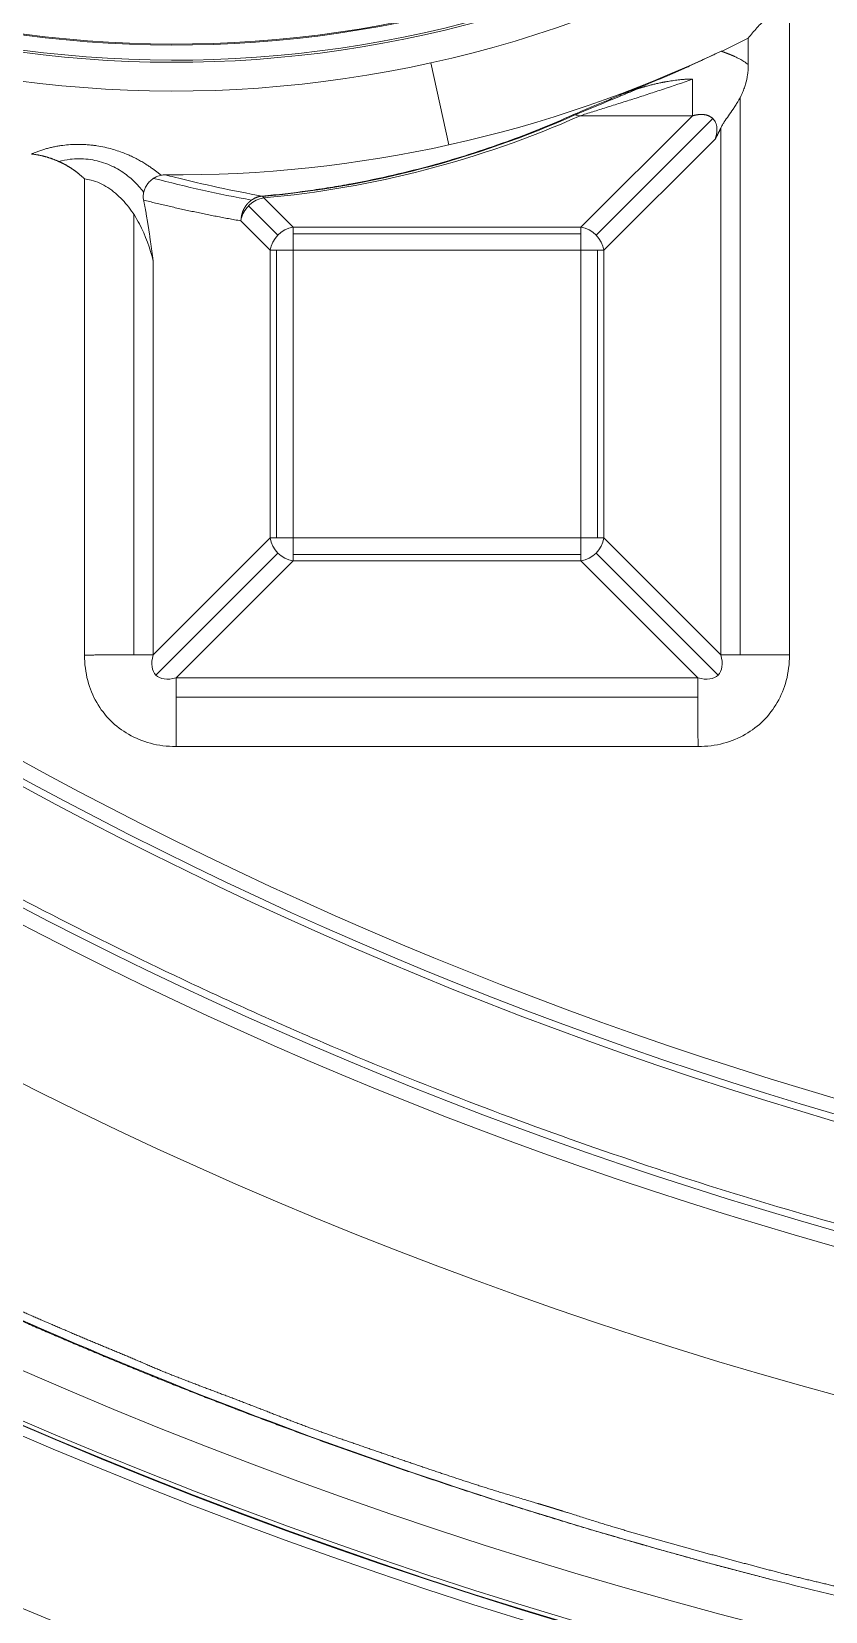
# Model space of a CAD drawing. Header units: millimetres. Extents: x 473 to 1051, y 289 to 609.
# Drawn here: x 594.33 to 610.3, y 364.54 to 396.35 of the extents above; entities that cross this region are included whole.
import ezdxf

# ---------------------------------------------------------------- set-up
doc = ezdxf.new("R2010")
doc.units = ezdxf.units.MM
doc.layers.add('core', color=7, linetype='Continuous', lineweight=20)

msp = doc.modelspace()

# ---------------------------------------------------------------- linework, layer by layer
at = {"layer": 'core', "lineweight": 13}
for p, q in [((609.584, 383.797), (609.584, 396.962)), ((602.363, 395.719), (602.729, 394.069)), ((608.59, 395.026), (608.59, 383.803)), ((605.366, 394.654), (607.628, 394.654)), ((605.385, 392.411), (607.628, 394.654)), ((605.689, 392.252), (608.037, 394.601)), ((608.09, 394.192), (605.847, 391.948)), ((608.198, 394.406), (608.198, 383.803)), ((595.391, 393.386), (595.391, 383.797)), ((598.695, 392.843), (599.286, 392.252)), ((598.999, 393.002), (599.59, 392.411)), ((596.385, 383.803), (596.385, 392.67)), ((599.128, 391.948), (598.537, 392.539)), ((605.385, 392.411), (599.59, 392.411)), ((599.59, 391.948), (599.59, 392.411)), ((599.59, 392.28), (605.385, 392.28)), ((605.385, 392.411), (605.385, 391.948)), ((599.128, 391.948), (599.128, 386.154)), ((599.128, 391.948), (599.59, 391.948)), ((599.259, 386.154), (599.259, 391.948)), ((599.59, 391.948), (605.385, 391.948)), ((599.59, 386.154), (599.59, 391.948)), ((605.385, 391.948), (605.847, 391.948)), ((605.385, 391.948), (605.385, 386.154)), ((605.716, 391.948), (605.716, 386.154)), ((605.847, 386.154), (605.847, 391.948)), ((596.777, 383.803), (596.777, 391.726)), ((596.777, 383.803), (599.128, 386.154)), ((596.829, 383.392), (599.286, 385.85)), ((599.59, 386.154), (599.128, 386.154)), ((599.59, 385.691), (599.59, 386.154)), ((605.385, 386.154), (599.59, 386.154)), ((605.847, 386.154), (605.385, 386.154)), ((605.385, 386.154), (605.385, 385.691)), ((608.146, 383.392), (605.689, 385.85)), ((605.847, 386.154), (608.198, 383.803)), ((599.59, 385.691), (597.239, 383.34)), ((605.385, 385.822), (599.59, 385.822)), ((599.59, 385.691), (605.385, 385.691)), ((607.736, 383.341), (605.385, 385.691)), ((607.736, 383.341), (597.239, 383.341)), ((597.239, 382.948), (607.735, 382.948)), ((597.233, 381.954), (607.742, 381.954))]:
    msp.add_line(p, q, dxfattribs=at)
at = {"layer": 'core', "lineweight": 18}
for p, q in [((608.752, 396.219), (608.752, 395.687)), ((609.584, 383.803), (608.198, 383.803)), ((597.239, 381.954), (597.239, 383.34))]:
    msp.add_line(p, q, dxfattribs=at)
for centre, radius, start, end in [((633.422, 459.219), 100.547, 306.63636, 233.36541), ((633.422, 459.219), 98.958, 101.0725, 224.85525), ((597.206, 418.979), 25.522, 295.5437, 296.8981), ((597.206, 418.979), 25.515, 269.5802, 295.5437), ((633.422, 453.183), 87.341, 233.68891, 306.31109), ((633.422, 453.183), 87.341, 233.68891, 306.31109), ((633.422, 459.219), 98.032, 232.76002, 307.23998), ((633.422, 459.219), 99.038, 232.89875, 307.10125), ((633.422, 459.219), 98.958, 232.88331, 307.11669), ((633.422, 459.219), 102.955, 246.5187, 293.4813)]:
    msp.add_arc(centre, radius, start, end, dxfattribs=at)
at = {"layer": 'core', "lineweight": 13}
for centre, radius, start, end in [((633.422, 459.219), 100.107, 306.80958, 233.19042), ((633.422, 459.219), 99.239, 100.9827, 225.04545), ((633.422, 459.219), 99.048, 101.05803, 224.91574), ((633.422, 459.219), 99.038, 101.0601, 224.90418), ((597.206, 418.979), 23.825, 180, 25), ((597.206, 418.979), 23.246, 180, 25), ((597.206, 418.979), 23.204, 180, 25), ((597.206, 418.979), 22.9, 180, 25), ((597.206, 418.979), 22.88, 180, 25), ((633.422, 453.183), 82.043, 221.92942, 254.7724), ((633.422, 453.183), 81.901, 222.14993, 254.7724), ((633.422, 453.183), 81.599, 222.42277, 254.7724), ((633.422, 459.219), 99.048, 232.90074, 307.09926), ((633.422, 459.219), 99.239, 232.94134, 307.05866), ((633.422, 459.219), 102.449, 246.5187, 293.4813)]:
    msp.add_arc(centre, radius, start, end, dxfattribs=at)
for centre, major_axis, ratio, start_param, end_param in [((633.422, 453.655), (0, 84.612), 0.999984, 1.801557, 2.911285), ((633.422, 453.651), (0, 84.914), 0.999984, 1.803346, 2.911271), ((597.206, 413.864), (0, 20.913), 0.969623, 3.229019, 3.550112), ((597.206, 414.227), (0, 21.306), 0.969623, 3.22849, 3.547648), ((605.366, 394.194), (-0.203, 0.457), 0.686212, 5.709497, 6.138985), ((603.89, 418.979), (27.325, 0), 0.969623, 4.449309, 4.523302), ((598.999, 392.539), (-0.356, -0.356), 0.854588, 4.005167, 5.282041), ((599.59, 391.948), (-0.356, -0.356), 0.854588, 4.005238, 5.41954), ((605.385, 391.948), (-0.356, 0.356), 0.854588, 4.005238, 5.41954), ((599.59, 386.154), (0.356, -0.356), 0.854588, 4.005238, 5.41954), ((605.385, 386.154), (0.356, 0.356), 0.854588, 4.005238, 5.41954)]:
    msp.add_ellipse(centre, major_axis=major_axis, ratio=ratio, start_param=start_param, end_param=end_param, dxfattribs=at)
for points, degree, knots in [([(551.228, 434.187), (551.341, 433.71), (551.458, 433.233), (551.701, 432.282), (551.952, 431.334), (552.22, 430.39), (552.427, 429.683), (552.497, 429.448), (552.638, 428.978), (552.71, 428.744), (553.367, 426.638), (554.014, 424.791), (555.434, 421.15), (556.207, 419.355), (557.46, 416.701), (557.894, 415.822), (558.456, 414.733), (558.569, 414.515), (558.798, 414.081), (559.143, 413.432), (559.496, 412.788), (560.691, 410.657), (561.701, 408.993), (563.827, 405.747), (566.06, 402.582), (568.504, 399.579), (571.054, 396.657), (572.382, 395.236), (574.455, 393.167), (575.16, 392.488), (576.597, 391.151), (577.325, 390.497), (579.537, 388.577), (581.05, 387.354), (584.147, 385.021), (587.319, 382.799), (590.636, 380.799), (594.026, 378.911), (595.758, 378.023), (597.97, 376.985), (598.637, 376.679), (599.31, 376.381), (599.759, 376.184), (599.984, 376.087), (601.111, 375.604), (602.019, 375.235), (604.757, 374.175), (606.603, 373.533), (610.34, 372.378), (612.229, 371.865), (614.14, 371.417)], 3, [0, 0, 0, 0, 0.015625, 0.015625, 0.03125, 0.046875, 0.046875, 0.054687, 0.054687, 0.0625, 0.0625, 0.125, 0.125, 0.1875, 0.1875, 0.21875, 0.21875, 0.226562, 0.226562, 0.234375, 0.25, 0.25, 0.3125, 0.3125, 0.375, 0.4375, 0.4375, 0.5, 0.5, 0.53125, 0.53125, 0.5625, 0.5625, 0.625, 0.625, 0.6875, 0.75, 0.75, 0.8125, 0.8125, 0.828125, 0.835937, 0.835937, 0.84375, 0.84375, 0.875, 0.875, 0.9375, 0.9375, 1, 1, 1, 1]), ([(608.21, 395.955), (608.233, 395.948), (608.278, 395.93), (608.308, 395.919), (608.348, 395.903), (608.419, 395.877), (608.483, 395.847)], 2, [0, 0, 0, 0.25, 0.25, 0.5, 0.5, 1, 1, 1]), ([(607.629, 395.39), (607.434, 395.322), (607.239, 395.256), (606.947, 395.159), (606.849, 395.127), (606.656, 395.064), (606.559, 395.032), (606.367, 394.971), (606.271, 394.941), (606.082, 394.881), (605.988, 394.851), (605.849, 394.808), (605.803, 394.794), (605.712, 394.765), (605.667, 394.751), (605.578, 394.723), (605.534, 394.709), (605.448, 394.681), (605.406, 394.667), (605.366, 394.654)], 3, [0, 0, 0, 0, 0.25, 0.25, 0.375, 0.375, 0.5, 0.5, 0.625, 0.625, 0.75, 0.75, 0.8125, 0.8125, 0.875, 0.875, 0.9375, 0.9375, 1, 1, 1, 1]), ([(607.628, 394.654), (607.628, 394.69), (607.628, 394.733), (607.628, 394.833), (607.628, 394.889), (607.628, 395.014), (607.628, 395.083), (607.628, 395.229), (607.628, 395.307), (607.629, 395.389)], 3, [0, 0, 0, 0, 0.25, 0.25, 0.5, 0.5, 0.75, 0.75, 1, 1, 1, 1]), ([(605.211, 394.667), (605.246, 394.683), (605.284, 394.699), (605.362, 394.733), (605.402, 394.75), (605.484, 394.785), (605.526, 394.802), (605.611, 394.838), (605.654, 394.856), (605.784, 394.911), (605.873, 394.948), (606.054, 395.024), (606.146, 395.063), (606.239, 395.102)], 3, [0, 0, 0, 0, 0.125, 0.125, 0.25, 0.25, 0.375, 0.375, 0.5, 0.5, 0.75, 0.75, 1, 1, 1, 1]), ([(605.262, 394.672), (605.305, 394.691), (605.352, 394.711), (605.521, 394.782), (605.654, 394.836), (605.924, 394.947), (606.061, 395.003), (606.316, 395.109), (606.432, 395.158), (606.549, 395.208)], 3, [0, 0, 0, 0, 0.120227, 0.120227, 0.431232, 0.431232, 0.742237, 0.742237, 1, 1, 1, 1]), ([(598.965, 393.038), (599.278, 393.067), (599.585, 393.102), (599.962, 393.154), (600.037, 393.165), (600.187, 393.187), (600.409, 393.222), (600.626, 393.26), (601.056, 393.339), (601.334, 393.397), (601.879, 393.523), (602.145, 393.59), (602.534, 393.697), (602.663, 393.734), (602.853, 393.791), (602.916, 393.81), (603.041, 393.848), (603.104, 393.868), (603.412, 393.966), (603.651, 394.048), (604.117, 394.216), (604.344, 394.303), (604.785, 394.482), (605.001, 394.573), (605.211, 394.667)], 3, [0, 0, 0, 0, 0.125, 0.125, 0.15625, 0.15625, 0.1875, 0.25, 0.25, 0.375, 0.375, 0.5, 0.5, 0.5625, 0.5625, 0.59375, 0.59375, 0.625, 0.625, 0.75, 0.75, 0.875, 0.875, 1, 1, 1, 1]), ([(596.934, 393.458), (596.927, 393.464), (596.913, 393.475), (596.891, 393.493), (596.867, 393.512), (596.843, 393.531), (596.816, 393.551), (596.789, 393.571), (596.759, 393.592), (596.728, 393.614), (596.695, 393.637), (596.661, 393.659), (596.625, 393.683), (596.571, 393.716), (596.5, 393.757), (596.409, 393.806), (596.312, 393.852), (596.205, 393.898), (596.084, 393.943), (595.949, 393.985), (595.799, 394.023), (595.669, 394.047), (595.559, 394.062), (595.468, 394.071), (595.362, 394.078), (595.24, 394.08), (595.103, 394.075), (594.994, 394.064), (594.917, 394.054), (594.875, 394.048), (594.833, 394.04), (594.792, 394.033), (594.751, 394.024), (594.711, 394.015), (594.67, 394.005), (594.63, 393.994), (594.591, 393.983), (594.552, 393.971), (594.513, 393.958), (594.475, 393.945), (594.437, 393.931), (594.4, 393.916), (594.364, 393.901), (594.34, 393.891), (594.328, 393.885)], 3, [0, 0, 0, 0, 0.010613, 0.021801, 0.033562, 0.045899, 0.058813, 0.072304, 0.086375, 0.10103, 0.116273, 0.132106, 0.148535, 0.165559, 0.203594, 0.241682, 0.279783, 0.32183, 0.367708, 0.41736, 0.470769, 0.527966, 0.55395, 0.585098, 0.62143, 0.662999, 0.709878, 0.76214, 0.776951, 0.791776, 0.806614, 0.821463, 0.836323, 0.851191, 0.866067, 0.880949, 0.895835, 0.910724, 0.925613, 0.940501, 0.955386, 0.970265, 0.985137, 1, 1, 1, 1]), ([(596.585, 393.111), (596.583, 393.113), (596.581, 393.116), (596.522, 393.197), (596.456, 393.273), (596.306, 393.415), (596.221, 393.482), (596.034, 393.601), (595.93, 393.653), (595.708, 393.734), (595.588, 393.764), (595.345, 393.794), (595.221, 393.794), (595.025, 393.769), (594.95, 393.754), (594.879, 393.733)], 3, [0, 0, 0, 0, 0.005695, 0.005695, 0.182063, 0.182063, 0.358431, 0.358431, 0.534798, 0.534798, 0.711166, 0.711166, 0.887534, 0.887534, 1, 1, 1, 1]), ([(595.391, 393.386), (595.437, 393.381), (595.542, 393.36), (595.701, 393.303), (595.864, 393.214), (596.017, 393.1), (596.158, 392.966), (596.327, 392.768), (596.573, 392.377), (596.713, 391.988), (596.777, 391.726)], 3, [0, 0, 0, 0, 0.067977, 0.153449, 0.23892, 0.324392, 0.409864, 0.495336, 0.66628, 1, 1, 1, 1]), ([(598.999, 393.002), (598.998, 393.003), (598.997, 393.006), (598.994, 393.01), (598.991, 393.014), (598.988, 393.018), (598.985, 393.022), (598.982, 393.026), (598.979, 393.029), (598.976, 393.032), (598.972, 393.035), (598.969, 393.037), (598.967, 393.038), (598.965, 393.039)], 3, [0, 0, 0, 0, 0.072081, 0.147924, 0.227532, 0.310906, 0.398047, 0.488956, 0.583633, 0.682077, 0.784288, 0.890263, 1, 1, 1, 1]), ([(596.777, 383.803), (596.775, 383.803), (596.77, 383.803), (596.763, 383.803), (596.755, 383.803), (596.747, 383.803), (596.739, 383.803), (596.731, 383.803), (596.722, 383.803), (596.713, 383.803), (596.704, 383.803), (596.695, 383.803), (596.685, 383.803), (596.676, 383.803), (596.666, 383.803), (596.656, 383.803), (596.645, 383.803), (596.635, 383.803), (596.624, 383.803), (596.613, 383.803), (596.601, 383.803), (596.59, 383.803), (596.578, 383.803), (596.566, 383.803), (596.554, 383.803), (596.542, 383.803), (596.529, 383.804), (596.516, 383.804), (596.503, 383.804), (596.49, 383.804), (596.477, 383.803), (596.463, 383.803), (596.449, 383.803), (596.435, 383.803), (596.421, 383.803), (596.407, 383.803), (596.392, 383.803), (596.378, 383.803), (596.363, 383.803), (596.348, 383.803), (596.332, 383.803), (596.317, 383.803), (596.301, 383.803), (596.285, 383.803), (596.27, 383.803), (596.253, 383.803), (596.237, 383.803), (596.215, 383.803), (596.186, 383.803), (596.151, 383.802), (596.115, 383.802), (596.079, 383.802), (596.042, 383.802), (596.005, 383.802), (595.968, 383.801), (595.93, 383.801), (595.892, 383.801), (595.853, 383.801), (595.815, 383.8), (595.776, 383.8), (595.738, 383.8), (595.699, 383.799), (595.66, 383.799), (595.621, 383.799), (595.582, 383.798), (595.544, 383.798), (595.505, 383.798), (595.467, 383.797), (595.429, 383.797), (595.404, 383.797), (595.391, 383.797)], 3, [0, 0, 0, 0, 0.010265, 0.020567, 0.030905, 0.041281, 0.051691, 0.062137, 0.072618, 0.083132, 0.093679, 0.104258, 0.11487, 0.125512, 0.136185, 0.146887, 0.157618, 0.168377, 0.179164, 0.189977, 0.200816, 0.211679, 0.222567, 0.233478, 0.244412, 0.255367, 0.266343, 0.277338, 0.288353, 0.299386, 0.310435, 0.321501, 0.332583, 0.343679, 0.354788, 0.36591, 0.377043, 0.388188, 0.399341, 0.410504, 0.421674, 0.432852, 0.444035, 0.455223, 0.466414, 0.477609, 0.488806, 0.500003, 0.523414, 0.546814, 0.570195, 0.593548, 0.616864, 0.640135, 0.663352, 0.686508, 0.709594, 0.732603, 0.755526, 0.778355, 0.801084, 0.823705, 0.846212, 0.868596, 0.890853, 0.912974, 0.934956, 0.956791, 0.978474, 1, 1, 1, 1]), ([(607.736, 383.34), (607.736, 383.338), (607.736, 383.333), (607.736, 383.326), (607.736, 383.318), (607.736, 383.31), (607.736, 383.302), (607.736, 383.294), (607.735, 383.285), (607.735, 383.276), (607.735, 383.267), (607.735, 383.258), (607.735, 383.249), (607.735, 383.239), (607.735, 383.229), (607.735, 383.219), (607.735, 383.208), (607.735, 383.198), (607.735, 383.187), (607.735, 383.176), (607.735, 383.165), (607.735, 383.153), (607.735, 383.141), (607.735, 383.129), (607.735, 383.117), (607.735, 383.105), (607.735, 383.092), (607.735, 383.08), (607.735, 383.067), (607.735, 383.053), (607.735, 383.04), (607.735, 383.026), (607.735, 383.013), (607.735, 382.999), (607.735, 382.984), (607.735, 382.97), (607.735, 382.955), (607.735, 382.941), (607.735, 382.926), (607.735, 382.911), (607.735, 382.895), (607.735, 382.88), (607.735, 382.864), (607.735, 382.849), (607.736, 382.833), (607.736, 382.817), (607.736, 382.8), (607.736, 382.778), (607.736, 382.75), (607.736, 382.714), (607.736, 382.679), (607.737, 382.642), (607.737, 382.606), (607.737, 382.568), (607.737, 382.531), (607.737, 382.493), (607.738, 382.455), (607.738, 382.417), (607.738, 382.378), (607.739, 382.34), (607.739, 382.301), (607.739, 382.262), (607.74, 382.223), (607.74, 382.184), (607.74, 382.146), (607.741, 382.107), (607.741, 382.069), (607.741, 382.03), (607.742, 381.992), (607.742, 381.967), (607.742, 381.954)], 3, [0, 0, 0, 0, 0.010265, 0.020567, 0.030906, 0.041281, 0.051692, 0.062138, 0.072619, 0.083133, 0.09368, 0.10426, 0.114871, 0.125514, 0.136186, 0.146889, 0.15762, 0.168379, 0.179166, 0.189979, 0.200817, 0.211681, 0.222569, 0.23348, 0.244413, 0.255368, 0.266344, 0.277339, 0.288354, 0.299386, 0.310436, 0.321502, 0.332583, 0.343679, 0.354788, 0.36591, 0.377043, 0.388187, 0.39934, 0.410503, 0.421673, 0.43285, 0.444033, 0.45522, 0.466412, 0.477606, 0.488803, 0.5, 0.523411, 0.546811, 0.570192, 0.593545, 0.616861, 0.640133, 0.66335, 0.686506, 0.709593, 0.732601, 0.755524, 0.778354, 0.801083, 0.823704, 0.84621, 0.868595, 0.890852, 0.912974, 0.934955, 0.95679, 0.978474, 1, 1, 1, 1])]:
    msp.add_open_spline(points, degree=degree, knots=knots, dxfattribs=at)
at = {"layer": 'core', "lineweight": 18}
for points, degree, knots in [([(609.584, 396.962), (609.542, 396.938), (609.501, 396.913), (609.42, 396.86), (609.381, 396.833), (609.267, 396.748), (609.194, 396.688), (609.09, 396.592), (609.056, 396.56), (608.991, 396.494), (608.959, 396.46), (608.866, 396.359), (608.808, 396.289), (608.752, 396.219)], 3, [0, 0, 0, 0, 0.125, 0.125, 0.25, 0.25, 0.5, 0.5, 0.625, 0.625, 0.75, 0.75, 1, 1, 1, 1]), ([(608.208, 395.958), (608.127, 395.919), (608.046, 395.88), (607.885, 395.804), (607.804, 395.766), (607.642, 395.69), (607.56, 395.653), (607.438, 395.598), (607.398, 395.58), (607.316, 395.543), (607.275, 395.525), (607.07, 395.436), (606.905, 395.367), (606.573, 395.231), (606.407, 395.166), (606.239, 395.102)], 3, [0, 0, 0, 0, 0.125, 0.125, 0.25, 0.25, 0.375, 0.375, 0.4375, 0.4375, 0.5, 0.5, 0.75, 0.75, 1, 1, 1, 1]), ([(606.239, 395.102), (606.242, 395.103), (606.248, 395.106), (606.257, 395.109), (606.267, 395.113), (606.281, 395.118), (606.307, 395.127), (606.342, 395.14), (606.383, 395.154), (606.421, 395.167), (606.458, 395.179), (606.485, 395.188), (606.504, 395.193), (606.514, 395.197), (606.525, 395.2), (606.536, 395.203), (606.547, 395.207), (606.558, 395.21), (606.57, 395.214), (606.582, 395.218), (606.595, 395.221), (606.606, 395.225), (606.616, 395.228), (606.623, 395.23), (606.627, 395.231), (606.63, 395.232), (606.631, 395.232), (606.633, 395.232), (606.635, 395.233), (606.636, 395.233), (606.638, 395.233), (606.64, 395.234), (606.643, 395.235), (606.646, 395.236), (606.651, 395.237), (606.657, 395.238), (606.663, 395.24), (606.683, 395.246), (606.715, 395.254), (606.757, 395.266), (606.796, 395.275), (606.834, 395.285), (606.871, 395.294), (606.91, 395.302), (606.95, 395.311), (606.986, 395.319), (607.011, 395.325), (607.027, 395.328), (607.042, 395.33), (607.055, 395.333), (607.067, 395.335), (607.079, 395.337), (607.094, 395.34), (607.115, 395.343), (607.149, 395.349), (607.197, 395.356), (607.256, 395.365), (607.314, 395.373), (607.368, 395.38), (607.411, 395.384), (607.436, 395.386), (607.451, 395.387), (607.467, 395.389), (607.49, 395.391), (607.518, 395.392), (607.546, 395.393), (607.574, 395.393), (607.601, 395.392), (607.619, 395.391), (607.629, 395.39)], 3, [0, 0, 0, 0, 0.007329, 0.01319, 0.019749, 0.029538, 0.044896, 0.078252, 0.108335, 0.135579, 0.162421, 0.189269, 0.196507, 0.203996, 0.211732, 0.219716, 0.227944, 0.236416, 0.245128, 0.25408, 0.263269, 0.272182, 0.279248, 0.284367, 0.287547, 0.288794, 0.289756, 0.290838, 0.292375, 0.293605, 0.294604, 0.295793, 0.297713, 0.300362, 0.303739, 0.30784, 0.312664, 0.318207, 0.352093, 0.382388, 0.409598, 0.436377, 0.463163, 0.490071, 0.519813, 0.550535, 0.56657, 0.575204, 0.584149, 0.597597, 0.603036, 0.61106, 0.622249, 0.636545, 0.65387, 0.695833, 0.737603, 0.779177, 0.820525, 0.852234, 0.868791, 0.873736, 0.883484, 0.903228, 0.922839, 0.94232, 0.961672, 0.9809, 1, 1, 1, 1]), ([(608.198, 394.406), (608.208, 394.428), (608.219, 394.449), (608.243, 394.49), (608.255, 394.51), (608.295, 394.571), (608.324, 394.612), (608.384, 394.696), (608.416, 394.741), (608.456, 394.8), (608.464, 394.812), (608.48, 394.836), (608.488, 394.848), (608.511, 394.886), (608.527, 394.912), (608.573, 394.991), (608.602, 395.046), (608.635, 395.119), (608.641, 395.134), (608.653, 395.164), (608.659, 395.179), (608.677, 395.226), (608.687, 395.257), (608.715, 395.352), (608.729, 395.417), (608.743, 395.517), (608.747, 395.551), (608.751, 395.619), (608.752, 395.653), (608.752, 395.687)], 3, [0, 0, 0, 0, 0.0625, 0.0625, 0.125, 0.125, 0.25, 0.25, 0.375, 0.375, 0.40625, 0.40625, 0.4375, 0.4375, 0.5, 0.5, 0.625, 0.625, 0.65625, 0.65625, 0.6875, 0.6875, 0.75, 0.75, 0.875, 0.875, 0.9375, 0.9375, 1, 1, 1, 1]), ([(607.628, 394.654), (607.633, 394.655), (607.643, 394.658), (607.657, 394.662), (607.671, 394.665), (607.684, 394.668), (607.697, 394.67), (607.71, 394.673), (607.722, 394.675), (607.733, 394.676), (607.744, 394.678), (607.755, 394.679), (607.765, 394.68), (607.775, 394.681), (607.785, 394.681), (607.794, 394.682), (607.803, 394.682), (607.811, 394.682), (607.819, 394.682), (607.826, 394.682), (607.834, 394.681), (607.84, 394.681), (607.847, 394.68), (607.853, 394.68), (607.858, 394.679), (607.869, 394.678), (607.884, 394.676), (607.904, 394.671), (607.924, 394.666), (607.942, 394.659), (607.957, 394.653), (607.969, 394.647), (607.978, 394.642), (607.988, 394.637), (607.999, 394.63), (608.011, 394.622), (608.023, 394.613), (608.036, 394.603), (608.053, 394.586), (608.074, 394.56), (608.093, 394.527), (608.105, 394.496), (608.113, 394.472), (608.118, 394.448), (608.121, 394.426), (608.122, 394.405), (608.123, 394.385), (608.122, 394.365), (608.121, 394.346), (608.12, 394.328), (608.117, 394.31), (608.115, 394.293), (608.112, 394.276), (608.109, 394.26), (608.105, 394.245), (608.102, 394.23), (608.098, 394.217), (608.094, 394.204), (608.092, 394.196), (608.091, 394.192)], 3, [0, 0, 0, 0, 0.018842, 0.036988, 0.054451, 0.071243, 0.087374, 0.102859, 0.11771, 0.131941, 0.145566, 0.158599, 0.171054, 0.182945, 0.194287, 0.205094, 0.215378, 0.225153, 0.234432, 0.243228, 0.251552, 0.259417, 0.266834, 0.273814, 0.280368, 0.286505, 0.310261, 0.333172, 0.355278, 0.376634, 0.397315, 0.407385, 0.418724, 0.431285, 0.445023, 0.45991, 0.475933, 0.493114, 0.511511, 0.550513, 0.60052, 0.629732, 0.65793, 0.684965, 0.71063, 0.734695, 0.758165, 0.781383, 0.804272, 0.826755, 0.848759, 0.870214, 0.891053, 0.911213, 0.930638, 0.949275, 0.967077, 0.983998, 1, 1, 1, 1]), ([(594.328, 393.885), (594.335, 393.884), (594.35, 393.883), (594.372, 393.88), (594.394, 393.876), (594.416, 393.873), (594.438, 393.869), (594.459, 393.866), (594.48, 393.862), (594.5, 393.857), (594.521, 393.853), (594.541, 393.848), (594.561, 393.843), (594.581, 393.838), (594.6, 393.833), (594.619, 393.828), (594.638, 393.823), (594.657, 393.817), (594.675, 393.811), (594.694, 393.805), (594.712, 393.799), (594.729, 393.793), (594.747, 393.787), (594.764, 393.781), (594.781, 393.774), (594.798, 393.768), (594.814, 393.761), (594.83, 393.755), (594.846, 393.748), (594.862, 393.741), (594.878, 393.734), (594.893, 393.727), (594.908, 393.72), (594.923, 393.713), (594.937, 393.706), (594.952, 393.699), (594.966, 393.691), (594.98, 393.684), (594.994, 393.677), (595.007, 393.669), (595.021, 393.662), (595.034, 393.654), (595.047, 393.647), (595.06, 393.639), (595.072, 393.632), (595.085, 393.624), (595.097, 393.617), (595.109, 393.609), (595.121, 393.601), (595.132, 393.594), (595.144, 393.586), (595.155, 393.578), (595.166, 393.571), (595.177, 393.563), (595.188, 393.555), (595.199, 393.547), (595.209, 393.54), (595.22, 393.532), (595.23, 393.524), (595.24, 393.516), (595.25, 393.509), (595.259, 393.501), (595.269, 393.493), (595.279, 393.486), (595.288, 393.478), (595.297, 393.47), (595.306, 393.462), (595.315, 393.455), (595.324, 393.447), (595.333, 393.439), (595.341, 393.432), (595.35, 393.424), (595.358, 393.416), (595.367, 393.409), (595.375, 393.401), (595.383, 393.394), (595.388, 393.389), (595.391, 393.386)], 3, [0, 0, 0, 0, 0.018873, 0.037578, 0.056115, 0.074481, 0.092677, 0.110702, 0.128556, 0.146238, 0.163748, 0.181086, 0.198252, 0.215248, 0.232073, 0.248727, 0.265212, 0.281528, 0.297676, 0.313657, 0.329472, 0.345122, 0.360607, 0.375929, 0.391089, 0.406089, 0.42093, 0.435614, 0.450141, 0.464514, 0.478735, 0.492804, 0.506724, 0.520496, 0.534123, 0.547607, 0.560948, 0.574149, 0.587213, 0.600139, 0.612932, 0.625592, 0.638122, 0.650523, 0.662798, 0.674948, 0.686976, 0.698882, 0.71067, 0.722342, 0.733898, 0.745342, 0.756674, 0.767898, 0.779014, 0.790025, 0.800933, 0.811739, 0.822445, 0.833054, 0.843566, 0.853984, 0.86431, 0.874544, 0.884689, 0.894746, 0.904717, 0.914603, 0.924406, 0.934127, 0.943768, 0.95333, 0.962815, 0.972223, 0.981556, 0.990815, 1, 1, 1, 1]), ([(596.582, 392.957), (596.577, 392.983), (596.574, 393.01), (596.575, 393.052), (596.577, 393.066), (596.58, 393.093), (596.583, 393.107), (596.593, 393.148), (596.602, 393.175), (596.62, 393.213), (596.627, 393.226), (596.641, 393.25), (596.649, 393.262), (596.673, 393.296), (596.692, 393.318), (596.732, 393.358), (596.754, 393.376), (596.8, 393.407), (596.825, 393.421), (596.878, 393.443), (596.906, 393.452), (596.934, 393.457)], 3, [0, 0, 0, 0, 0.125, 0.125, 0.1875, 0.1875, 0.25, 0.25, 0.375, 0.375, 0.4375, 0.4375, 0.5, 0.5, 0.625, 0.625, 0.75, 0.75, 0.875, 0.875, 1, 1, 1, 1]), ([(596.777, 391.726), (596.773, 391.759), (596.764, 391.824), (596.75, 391.921), (596.737, 392.015), (596.724, 392.107), (596.711, 392.197), (596.698, 392.284), (596.685, 392.369), (596.672, 392.451), (596.659, 392.531), (596.646, 392.608), (596.634, 392.683), (596.621, 392.755), (596.608, 392.824), (596.596, 392.892), (596.587, 392.935), (596.583, 392.957)], 3, [0, 0, 0, 0, 0.078942, 0.15623, 0.231815, 0.305659, 0.377731, 0.448012, 0.516488, 0.583155, 0.648015, 0.711075, 0.772349, 0.831853, 0.889612, 0.945651, 1, 1, 1, 1]), ([(598.965, 393.039), (598.962, 393.038), (598.955, 393.037), (598.944, 393.036), (598.933, 393.034), (598.923, 393.032), (598.913, 393.029), (598.902, 393.027), (598.892, 393.024), (598.882, 393.021), (598.872, 393.017), (598.862, 393.014), (598.852, 393.01), (598.843, 393.006), (598.833, 393.002), (598.824, 392.998), (598.814, 392.993), (598.805, 392.988), (598.796, 392.983), (598.787, 392.978), (598.778, 392.973), (598.77, 392.967), (598.761, 392.962), (598.753, 392.956), (598.745, 392.95), (598.737, 392.944), (598.729, 392.938), (598.721, 392.931), (598.714, 392.925), (598.706, 392.918), (598.699, 392.911), (598.692, 392.904), (598.685, 392.897), (598.679, 392.89), (598.672, 392.883), (598.666, 392.875), (598.659, 392.868), (598.653, 392.86), (598.647, 392.853), (598.642, 392.845), (598.636, 392.837), (598.631, 392.829), (598.626, 392.821), (598.621, 392.813), (598.616, 392.805), (598.611, 392.797), (598.606, 392.789), (598.602, 392.78), (598.598, 392.772), (598.594, 392.764), (598.59, 392.755), (598.586, 392.747), (598.582, 392.738), (598.579, 392.73), (598.576, 392.721), (598.573, 392.713), (598.57, 392.704), (598.567, 392.695), (598.564, 392.687), (598.562, 392.678), (598.56, 392.669), (598.557, 392.66), (598.555, 392.652), (598.553, 392.643), (598.552, 392.634), (598.55, 392.625), (598.549, 392.616), (598.548, 392.61), (598.548, 392.607)], 3, [0, 0, 0, 0, 0.017504, 0.034932, 0.052285, 0.069561, 0.08676, 0.103881, 0.120924, 0.137889, 0.154776, 0.171584, 0.188312, 0.204962, 0.221532, 0.238024, 0.254436, 0.270769, 0.287022, 0.303197, 0.319294, 0.335312, 0.351252, 0.367114, 0.382899, 0.398607, 0.414238, 0.429794, 0.445274, 0.460679, 0.47601, 0.491268, 0.506453, 0.521567, 0.536609, 0.55158, 0.566482, 0.581316, 0.596082, 0.610781, 0.625414, 0.639983, 0.654487, 0.66893, 0.683311, 0.697631, 0.711892, 0.726096, 0.740242, 0.754333, 0.76837, 0.782354, 0.796286, 0.810167, 0.824, 0.837784, 0.851523, 0.865217, 0.878867, 0.892475, 0.906042, 0.91957, 0.933061, 0.946515, 0.959935, 0.973321, 0.986676, 1, 1, 1, 1]), ([(609.207, 365.186), (609.155, 365.199), (609.052, 365.225), (608.898, 365.265), (608.743, 365.305), (608.589, 365.346), (608.435, 365.387), (608.28, 365.427), (608.126, 365.469), (607.972, 365.51), (607.818, 365.552), (607.663, 365.594), (607.509, 365.636), (607.355, 365.679), (607.201, 365.722), (607.047, 365.765), (606.893, 365.808), (606.739, 365.852), (606.585, 365.896), (606.431, 365.94), (606.277, 365.984), (606.123, 366.029), (605.969, 366.074), (605.815, 366.119), (605.661, 366.164), (605.507, 366.21), (605.354, 366.256), (605.2, 366.302), (605.046, 366.349), (604.892, 366.396), (604.739, 366.443), (604.585, 366.49), (604.432, 366.538), (604.278, 366.586), (604.125, 366.634), (603.971, 366.682), (603.818, 366.731), (603.664, 366.78), (603.511, 366.829), (603.358, 366.878), (603.204, 366.928), (603.051, 366.978), (602.898, 367.028), (602.745, 367.079), (602.592, 367.13), (602.439, 367.181), (602.286, 367.232), (602.133, 367.284), (601.98, 367.335), (601.827, 367.388), (601.674, 367.44), (601.521, 367.493), (601.368, 367.546), (601.216, 367.599), (601.063, 367.652), (600.91, 367.706), (600.758, 367.76), (600.605, 367.814), (600.453, 367.869), (600.3, 367.924), (600.148, 367.979), (599.996, 368.034), (599.843, 368.09), (599.691, 368.146), (599.539, 368.202), (599.387, 368.258), (599.235, 368.315), (599.083, 368.372), (598.931, 368.429), (598.779, 368.486), (598.627, 368.544), (598.475, 368.602), (598.323, 368.66), (598.172, 368.719), (598.02, 368.778), (597.868, 368.837), (597.717, 368.896), (597.565, 368.956), (597.414, 369.016), (597.263, 369.076), (597.111, 369.137), (596.96, 369.197), (596.809, 369.258), (596.658, 369.319), (596.507, 369.381), (596.356, 369.443), (596.205, 369.505), (596.054, 369.567), (595.903, 369.63), (595.752, 369.693), (595.602, 369.756), (595.451, 369.819), (595.301, 369.883), (595.15, 369.947), (595, 370.011), (594.849, 370.075), (594.699, 370.14), (594.549, 370.205), (594.399, 370.271), (594.249, 370.336), (594.099, 370.402), (593.949, 370.468), (593.799, 370.534), (593.649, 370.601), (593.499, 370.668), (593.35, 370.735), (593.2, 370.803), (593.05, 370.87), (592.901, 370.938), (592.752, 371.007), (592.602, 371.075), (592.453, 371.144), (592.304, 371.213), (592.155, 371.282), (592.006, 371.352), (591.857, 371.422), (591.708, 371.492), (591.559, 371.562), (591.411, 371.633), (591.262, 371.704), (591.114, 371.775), (590.965, 371.847), (590.817, 371.919), (590.668, 371.991), (590.52, 372.063), (590.372, 372.135), (590.224, 372.208), (590.076, 372.281), (589.928, 372.355), (589.78, 372.428), (589.633, 372.502), (589.485, 372.577), (589.338, 372.651), (589.19, 372.726), (589.043, 372.801), (588.896, 372.876), (588.748, 372.952), (588.601, 373.027), (588.454, 373.104), (588.307, 373.18), (588.16, 373.257), (588.014, 373.333), (587.867, 373.411), (587.721, 373.488), (587.574, 373.566), (587.428, 373.644), (587.281, 373.722), (587.135, 373.8), (586.989, 373.879), (586.843, 373.958), (586.697, 374.038), (586.551, 374.117), (586.406, 374.197), (586.26, 374.277), (586.115, 374.358), (585.969, 374.438), (585.824, 374.519), (585.679, 374.6), (585.533, 374.682), (585.388, 374.764), (585.243, 374.846), (585.099, 374.928), (584.954, 375.011), (584.809, 375.093), (584.665, 375.176), (584.52, 375.26), (584.376, 375.343), (584.232, 375.427), (584.088, 375.512), (583.944, 375.596), (583.8, 375.681), (583.656, 375.766), (583.512, 375.851), (583.369, 375.936), (583.225, 376.022), (583.082, 376.108), (582.939, 376.195), (582.796, 376.281), (582.653, 376.368), (582.51, 376.455), (582.367, 376.543), (582.224, 376.63), (582.082, 376.718), (581.939, 376.806), (581.797, 376.895), (581.654, 376.984), (581.512, 377.073), (581.37, 377.162), (581.228, 377.251), (581.087, 377.341), (580.945, 377.431), (580.803, 377.522), (580.662, 377.612), (580.521, 377.703), (580.379, 377.794), (580.238, 377.886), (580.097, 377.977), (579.957, 378.069), (579.816, 378.162), (579.675, 378.254), (579.535, 378.347), (579.394, 378.44), (579.254, 378.533), (579.114, 378.627), (578.974, 378.721), (578.834, 378.815), (578.694, 378.909), (578.555, 379.004), (578.415, 379.099), (578.276, 379.194), (578.137, 379.289), (577.998, 379.385), (577.859, 379.481), (577.72, 379.577), (577.581, 379.673), (577.443, 379.77), (577.304, 379.867), (577.166, 379.964), (577.028, 380.062), (576.89, 380.16), (576.752, 380.258), (576.614, 380.356), (576.476, 380.455), (576.339, 380.554), (576.201, 380.653), (576.064, 380.752), (575.927, 380.852), (575.79, 380.952), (575.653, 381.052), (575.516, 381.153), (575.38, 381.253), (575.243, 381.354), (575.107, 381.456), (574.971, 381.557), (574.835, 381.659), (574.699, 381.761), (574.609, 381.829), (574.563, 381.863)], 3, [0, 0, 0, 0, 0.00412, 0.00824, 0.012362, 0.016485, 0.020609, 0.024735, 0.028861, 0.032989, 0.037118, 0.041248, 0.045379, 0.049511, 0.053644, 0.057779, 0.061915, 0.066052, 0.07019, 0.074329, 0.078469, 0.082611, 0.086753, 0.090897, 0.095042, 0.099188, 0.103336, 0.107484, 0.111634, 0.115784, 0.119936, 0.124089, 0.128244, 0.132399, 0.136556, 0.140713, 0.144872, 0.149032, 0.153193, 0.157356, 0.161519, 0.165684, 0.169849, 0.174016, 0.178185, 0.182354, 0.186524, 0.190696, 0.194869, 0.199042, 0.203217, 0.207394, 0.211571, 0.21575, 0.219929, 0.22411, 0.228292, 0.232475, 0.23666, 0.240845, 0.245032, 0.24922, 0.253408, 0.257599, 0.26179, 0.265982, 0.270176, 0.274371, 0.278567, 0.282764, 0.286962, 0.291161, 0.295362, 0.299563, 0.303766, 0.30797, 0.312175, 0.316382, 0.320589, 0.324798, 0.329008, 0.333219, 0.337431, 0.341644, 0.345859, 0.350074, 0.354291, 0.358509, 0.362728, 0.366948, 0.37117, 0.375392, 0.379616, 0.383841, 0.388067, 0.392294, 0.396523, 0.400752, 0.404983, 0.409215, 0.413448, 0.417682, 0.421918, 0.426154, 0.430392, 0.434631, 0.438871, 0.443112, 0.447354, 0.451598, 0.455842, 0.460088, 0.464335, 0.468583, 0.472833, 0.477083, 0.481335, 0.485587, 0.489841, 0.494097, 0.498353, 0.50261, 0.506869, 0.511129, 0.51539, 0.519652, 0.523915, 0.52818, 0.532445, 0.536712, 0.54098, 0.545249, 0.549519, 0.553791, 0.558063, 0.562337, 0.566612, 0.570888, 0.575165, 0.579444, 0.583723, 0.588004, 0.592286, 0.596569, 0.600853, 0.605139, 0.609425, 0.613713, 0.618002, 0.622292, 0.626583, 0.630875, 0.635169, 0.639464, 0.64376, 0.648057, 0.652355, 0.656654, 0.660955, 0.665257, 0.66956, 0.673864, 0.678169, 0.682475, 0.686783, 0.691091, 0.695401, 0.699712, 0.704025, 0.708338, 0.712653, 0.716968, 0.721285, 0.725603, 0.729923, 0.734243, 0.738565, 0.742887, 0.747211, 0.751536, 0.755863, 0.76019, 0.764519, 0.768848, 0.773179, 0.777511, 0.781845, 0.786179, 0.790515, 0.794851, 0.799189, 0.803528, 0.807869, 0.81221, 0.816553, 0.820897, 0.825242, 0.829588, 0.833935, 0.838283, 0.842633, 0.846984, 0.851336, 0.855689, 0.860043, 0.864399, 0.868755, 0.873113, 0.877472, 0.881832, 0.886194, 0.890556, 0.89492, 0.899285, 0.903651, 0.908018, 0.912386, 0.916756, 0.921127, 0.925499, 0.929872, 0.934246, 0.938621, 0.942998, 0.947376, 0.951755, 0.956135, 0.960516, 0.964898, 0.969282, 0.973667, 0.978053, 0.98244, 0.986828, 0.991218, 0.995608, 1, 1, 1, 1]), ([(609.207, 365.186), (606.083, 365.988), (602.999, 366.945), (596.942, 369.161), (593.969, 370.419), (588.162, 373.223), (585.328, 374.769), (579.828, 378.134), (577.162, 379.952), (574.592, 381.898)], 3, [0, 0, 0, 0, 0.25, 0.25, 0.5, 0.5, 0.75, 0.75, 1, 1, 1, 1]), ([(574.678, 382.001), (574.969, 381.782), (575.589, 381.339), (576.221, 380.853), (576.867, 380.387), (577.521, 379.931), (578.177, 379.478), (578.835, 379.028), (579.495, 378.581), (580.162, 378.145), (580.841, 377.728), (580.848, 377.724), (580.856, 377.719), (580.863, 377.714), (580.87, 377.71), (580.877, 377.705), (580.884, 377.7), (580.892, 377.696), (580.899, 377.691), (580.906, 377.687), (580.913, 377.682), (580.921, 377.677), (580.928, 377.673), (580.935, 377.668), (580.942, 377.663), (580.95, 377.659), (580.957, 377.654), (586.513, 374.107), (592.496, 371.34), (592.504, 371.336), (592.512, 371.333), (592.52, 371.329), (592.527, 371.325), (592.535, 371.322), (592.543, 371.318), (592.551, 371.315), (592.559, 371.311), (592.566, 371.307), (592.574, 371.304), (592.582, 371.3), (592.59, 371.297), (592.598, 371.293), (592.605, 371.289), (592.613, 371.286), (592.621, 371.282), (593.339, 370.937), (594.065, 370.608), (594.797, 370.292), (595.53, 369.978), (596.268, 369.676), (596.999, 369.358), (597.743, 369.073), (598.489, 368.792), (599.232, 368.503), (599.976, 368.217), (600.729, 367.954), (601.482, 367.694), (602.237, 367.437), (602.992, 367.183), (603.752, 366.941), (604.516, 366.715), (604.533, 366.71), (604.549, 366.705), (604.565, 366.7), (604.582, 366.695), (604.598, 366.69), (604.615, 366.685), (604.631, 366.68), (604.648, 366.675), (604.664, 366.67), (604.68, 366.665), (604.697, 366.66), (604.713, 366.655), (604.73, 366.65), (604.746, 366.645), (604.762, 366.64), (604.795, 366.63), (604.812, 366.625), (604.828, 366.62), (604.844, 366.615), (604.861, 366.61), (604.877, 366.604), (604.894, 366.599), (604.91, 366.594), (604.926, 366.589), (604.943, 366.584), (604.959, 366.579), (604.976, 366.574), (604.992, 366.569), (605.008, 366.564), (605.025, 366.559), (605.041, 366.554), (605.801, 366.312), (606.565, 366.086), (607.333, 365.872), (608.102, 365.661), (608.872, 365.455), (609.642, 365.252), (610.418, 365.068), (611.195, 364.888), (611.968, 364.697), (612.747, 364.527), (613.528, 364.366), (614.31, 364.209), (615.091, 364.051), (615.875, 363.909), (616.661, 363.773), (617.448, 363.652), (617.457, 363.651), (617.465, 363.649), (617.474, 363.648), (617.482, 363.647), (617.491, 363.645), (617.499, 363.644), (617.508, 363.642), (617.516, 363.641), (617.525, 363.64), (617.533, 363.638), (617.542, 363.637), (617.55, 363.635), (617.559, 363.634), (617.567, 363.633), (617.575, 363.631), (617.584, 363.63), (624.086, 362.56), (630.673, 362.374), (633.962, 362.282), (637.25, 362.411), (637.267, 362.412), (637.284, 362.412), (637.301, 362.413), (637.319, 362.414), (637.336, 362.414), (637.353, 362.415), (637.37, 362.416), (637.387, 362.416), (638.177, 362.442), (638.966, 362.483), (639.756, 362.532), (640.543, 362.596), (641.332, 362.644), (642.12, 362.706), (642.908, 362.768), (643.697, 362.829), (643.711, 362.83), (643.725, 362.832), (643.74, 362.834), (643.754, 362.835), (643.768, 362.837), (643.783, 362.838), (643.797, 362.84), (643.828, 362.843), (643.845, 362.845), (643.861, 362.847), (643.878, 362.848), (643.895, 362.85), (643.911, 362.852), (643.928, 362.854), (643.944, 362.855), (644.725, 362.963), (645.506, 363.069), (646.287, 363.176), (647.066, 363.296), (647.847, 363.4), (648.626, 363.519), (649.404, 363.646), (650.18, 363.788), (650.197, 363.791), (650.213, 363.794), (650.23, 363.797), (650.247, 363.8), (650.264, 363.802), (650.281, 363.805), (650.298, 363.808), (650.331, 363.814), (650.348, 363.817), (650.365, 363.82), (650.382, 363.823), (650.399, 363.826), (650.416, 363.829), (650.433, 363.832), (650.45, 363.835), (651.227, 363.965), (652.002, 364.11), (652.775, 364.261), (653.546, 364.425), (654.317, 364.587), (655.086, 364.76), (655.853, 364.941), (656.617, 365.137), (656.633, 365.141), (656.65, 365.145), (656.666, 365.149), (656.683, 365.153), (656.7, 365.157), (656.716, 365.161), (656.733, 365.165), (656.758, 365.171), (656.766, 365.173), (656.775, 365.176), (656.783, 365.178), (656.791, 365.18), (656.8, 365.182), (656.808, 365.184), (656.816, 365.186), (656.825, 365.188), (656.833, 365.19), (656.841, 365.192), (656.849, 365.194), (656.858, 365.196), (656.866, 365.198), (656.874, 365.2), (656.883, 365.202), (657.666, 365.388), (658.446, 365.589), (659.225, 365.797), (660, 366.015), (660.775, 366.235), (661.547, 366.464), (662.317, 366.7), (663.084, 366.947), (663.852, 367.191), (664.616, 367.444), (665.378, 367.705), (666.137, 367.975), (666.895, 368.247), (667.65, 368.529), (668.402, 368.818), (669.148, 369.12), (669.156, 369.123), (669.164, 369.126), (669.172, 369.13), (669.18, 369.133), (669.188, 369.136), (669.196, 369.139), (669.204, 369.142), (669.212, 369.145), (669.22, 369.148), (669.228, 369.152), (669.236, 369.155), (669.244, 369.158), (669.252, 369.161), (669.26, 369.164), (669.268, 369.167), (669.284, 369.174), (669.292, 369.177), (669.299, 369.18), (669.307, 369.183), (669.315, 369.186), (669.323, 369.189), (669.331, 369.193), (669.339, 369.196), (669.347, 369.199), (669.355, 369.202), (669.363, 369.205), (669.371, 369.208), (669.379, 369.212), (669.387, 369.215), (669.395, 369.218), (669.403, 369.221), (670.147, 369.508), (670.885, 369.808), (671.62, 370.115), (672.351, 370.432), (673.082, 370.751), (673.809, 371.078), (674.532, 371.411), (675.252, 371.754), (675.972, 372.095), (676.688, 372.445), (677.401, 372.801), (678.11, 373.166), (678.817, 373.533), (679.52, 373.908), (680.22, 374.289), (680.914, 374.68), (680.929, 374.689), (680.944, 374.697), (680.959, 374.706), (680.974, 374.714), (680.989, 374.722), (681.004, 374.731), (681.019, 374.739), (681.034, 374.748), (681.049, 374.756), (681.064, 374.764), (681.079, 374.773), (681.094, 374.781), (681.109, 374.79), (681.124, 374.798), (681.138, 374.807), (681.195, 374.838), (681.237, 374.862), (681.279, 374.885), (681.321, 374.909), (681.363, 374.932), (681.405, 374.956), (681.446, 374.979), (681.488, 375.003), (682.407, 375.522), (683.318, 376.056), (684.222, 376.599), (685.119, 377.156), (686.012, 377.718), (686.898, 378.293), (687.777, 378.876), (688.648, 379.472), (688.687, 379.5), (688.727, 379.527), (688.766, 379.554), (688.806, 379.582), (688.845, 379.609), (688.885, 379.636), (688.924, 379.664), (689.031, 379.738), (689.099, 379.785), (689.166, 379.832), (689.234, 379.879), (689.929, 380.365), (690.619, 380.858), (691.304, 381.359), (691.985, 381.866), (692.031, 381.899), (692.077, 381.932), (692.123, 381.965), (692.169, 381.998)], 2, [0, 0, 0, 0.005776, 0.012095, 0.018415, 0.024735, 0.031055, 0.037375, 0.043695, 0.050016, 0.056336, 0.059529, 0.059597, 0.059665, 0.059733, 0.059801, 0.059869, 0.059937, 0.060005, 0.060073, 0.060141, 0.060209, 0.060277, 0.060345, 0.060413, 0.060482, 0.060584, 0.060584, 0.164979, 0.164979, 0.165081, 0.165149, 0.165217, 0.165285, 0.165353, 0.165421, 0.165489, 0.165557, 0.165625, 0.165694, 0.165762, 0.16583, 0.165898, 0.165966, 0.166034, 0.169227, 0.175546, 0.181866, 0.188186, 0.194507, 0.200827, 0.207148, 0.213468, 0.219787, 0.226107, 0.232428, 0.238748, 0.245068, 0.251388, 0.257707, 0.264027, 0.267254, 0.26739, 0.267526, 0.267662, 0.267798, 0.267934, 0.26807, 0.268206, 0.268342, 0.268479, 0.268615, 0.268751, 0.268887, 0.269023, 0.269159, 0.269363, 0.269567, 0.269703, 0.26984, 0.269976, 0.270112, 0.270248, 0.270384, 0.27052, 0.270656, 0.270792, 0.270928, 0.271064, 0.271201, 0.271337, 0.271473, 0.2747, 0.28102, 0.28734, 0.29366, 0.29998, 0.3063, 0.31262, 0.31894, 0.32526, 0.33158, 0.3379, 0.34422, 0.35054, 0.356861, 0.36318, 0.3695, 0.372693, 0.372761, 0.372829, 0.372897, 0.372965, 0.373033, 0.373101, 0.373169, 0.373237, 0.373305, 0.373373, 0.373441, 0.37351, 0.373578, 0.373646, 0.373748, 0.373748, 0.478105, 0.478105, 0.5303, 0.5303, 0.530503, 0.530639, 0.530775, 0.530911, 0.531047, 0.531183, 0.531319, 0.534523, 0.540795, 0.547068, 0.553341, 0.559613, 0.565885, 0.572158, 0.57843, 0.581624, 0.581738, 0.581853, 0.581967, 0.582082, 0.582196, 0.582311, 0.582483, 0.582682, 0.582815, 0.582947, 0.58308, 0.583213, 0.583346, 0.583478, 0.586672, 0.592926, 0.599181, 0.605435, 0.611688, 0.617942, 0.624197, 0.630451, 0.633646, 0.633782, 0.633918, 0.634054, 0.634189, 0.634325, 0.634461, 0.634665, 0.634869, 0.635005, 0.635141, 0.635277, 0.635413, 0.635549, 0.635685, 0.638878, 0.645131, 0.651383, 0.657636, 0.663889, 0.670141, 0.676394, 0.682646, 0.68584, 0.685976, 0.686112, 0.686248, 0.686384, 0.68652, 0.686656, 0.68686, 0.686962, 0.68703, 0.687097, 0.687165, 0.687233, 0.687301, 0.687369, 0.687437, 0.687505, 0.687573, 0.687641, 0.687709, 0.687777, 0.687845, 0.687913, 0.691139, 0.697525, 0.703912, 0.710299, 0.716685, 0.723072, 0.729458, 0.735845, 0.742231, 0.748618, 0.755004, 0.761391, 0.767778, 0.774164, 0.780551, 0.786937, 0.790164, 0.790231, 0.790299, 0.790367, 0.790435, 0.790503, 0.790571, 0.790639, 0.790707, 0.790775, 0.790843, 0.790911, 0.790979, 0.791047, 0.791115, 0.791216, 0.791318, 0.791387, 0.791455, 0.791523, 0.791591, 0.791659, 0.791727, 0.791795, 0.791863, 0.791931, 0.791999, 0.792067, 0.792135, 0.792203, 0.792271, 0.795464, 0.801782, 0.808101, 0.81442, 0.820739, 0.827058, 0.833377, 0.839696, 0.846015, 0.852334, 0.858653, 0.864972, 0.871291, 0.87761, 0.883929, 0.890248, 0.893475, 0.893611, 0.893747, 0.893883, 0.894019, 0.894156, 0.894292, 0.894428, 0.894564, 0.8947, 0.894836, 0.894972, 0.895108, 0.895244, 0.89538, 0.895585, 0.896156, 0.896537, 0.896917, 0.897298, 0.897679, 0.89806, 0.898441, 0.902817, 0.911189, 0.919561, 0.927934, 0.936306, 0.944678, 0.953051, 0.961423, 0.9658, 0.966181, 0.966561, 0.966942, 0.967323, 0.967704, 0.968085, 0.968656, 0.969636, 0.970289, 0.970942, 0.974634, 0.981367, 0.988099, 0.994832, 0.998423, 0.998874, 0.999324, 1, 1, 1]), ([(692.281, 381.863), (690.774, 380.725), (689.24, 379.636), (686.127, 377.555), (684.546, 376.564), (681.345, 374.681), (678.104, 372.897), (673.141, 370.521), (668.095, 368.444), (662.986, 366.666), (659.55, 365.679), (656.965, 365.012), (655.671, 364.697), (654.159, 364.361), (653.403, 364.201), (653.025, 364.123), (652.836, 364.085), (652.741, 364.066), (652.694, 364.056), (652.67, 364.052), (652.658, 364.049), (652.652, 364.048), (652.65, 364.047), (652.648, 364.047), (652.647, 364.047), (650.85, 363.686), (647.241, 363.067), (641.794, 362.444), (638.152, 362.234), (635.421, 362.152), (634.454, 362.137), (633.487, 362.136), (633.401, 362.136), (633.373, 362.136), (633.316, 362.136), (633.174, 362.136), (632.805, 362.138), (632.011, 362.144), (629.512, 362.192), (625.42, 362.413), (619.977, 363.014), (614.563, 363.921), (610.985, 364.73), (609.207, 365.185)], 3, [0, 0, 0, 0, 0.0625, 0.0625, 0.125, 0.125, 0.1875, 0.25, 0.3125, 0.375, 0.4375, 0.4375, 0.46875, 0.484375, 0.492188, 0.496094, 0.498047, 0.499023, 0.499512, 0.499756, 0.499878, 0.499939, 0.499969, 0.499969, 0.5, 0.5, 0.5625, 0.625, 0.6875, 0.6875, 0.71875, 0.720703, 0.720703, 0.72168, 0.72168, 0.722656, 0.726563, 0.734375, 0.75, 0.8125, 0.875, 0.9375, 1, 1, 1, 1])]:
    msp.add_open_spline(points, degree=degree, knots=knots, dxfattribs=at)
for points, degree in [([(608.752, 395.687), (608.724, 395.708), (608.666, 395.748), (608.578, 395.8), (608.515, 395.832), (608.483, 395.847)], 3), ([(608.198, 394.406), (608.152, 394.306), (608.09, 394.192)], 2), ([(597.019, 393.465), (596.99, 393.465), (596.962, 393.463), (596.934, 393.457)], 3), ([(597.206, 393.418), (597.788, 393.272), (598.375, 393.146), (598.965, 393.039)], 3), ([(598.537, 392.539), (598.54, 392.561), (598.545, 392.582), (598.551, 392.604)], 3), ([(595.391, 383.797), (595.394, 383.62), (595.437, 383.27), (595.623, 382.83), (595.807, 382.587), (595.916, 382.479)], 3), ([(597.239, 383.34), (596.868, 383.234), (596.67, 383.432), (596.777, 383.803)], 3), ([(608.198, 383.803), (608.305, 383.432), (608.107, 383.234), (607.736, 383.34)], 3), ([(609.059, 382.479), (609.168, 382.588), (609.352, 382.831), (609.538, 383.271), (609.581, 383.621), (609.584, 383.797)], 3), ([(595.916, 382.479), (596.024, 382.37), (596.267, 382.186), (596.708, 382), (597.057, 381.957), (597.233, 381.954)], 3), ([(607.742, 381.954), (607.918, 381.957), (608.268, 382), (608.708, 382.186), (608.951, 382.371), (609.059, 382.479)], 3)]:
    msp.add_open_spline(points, degree=degree, dxfattribs=at)
at = {"layer": 'core', "lineweight": 13}
for points, degree in [([(597.019, 393.465), (597.081, 393.449), (597.144, 393.433), (597.206, 393.418)], 3), ([(598.537, 392.539), (597.552, 392.714), (596.582, 392.957)], 2)]:
    msp.add_open_spline(points, degree=degree, dxfattribs=at)

doc.saveas('drawing.dxf')
